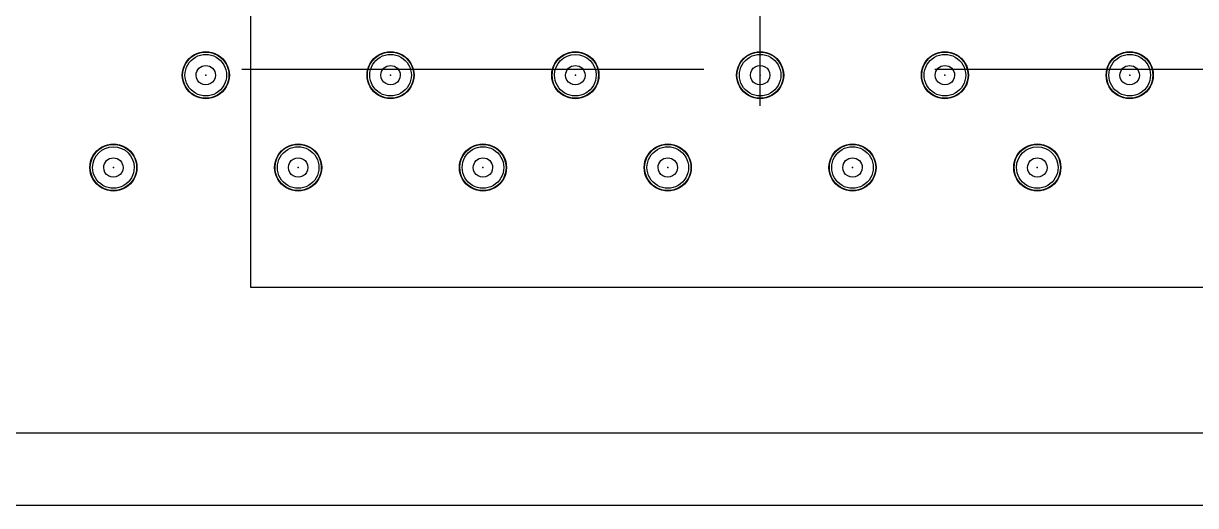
# Model space of a CAD drawing. Header units: millimetres. Extents: x 24815 to 37444, y -10619 to 6020.
# Drawn here: x 34913.79 to 34929.9, y 343.01 to 349.65 of the extents above; entities that cross this region are included whole.
import ezdxf

# ---------------------------------------------------------------- set-up
doc = ezdxf.new("R2010")
doc.units = ezdxf.units.MM
doc.linetypes.add('CENTER1', pattern=[10, 7, -1, 1, -1])
doc.linetypes.add('HIDDENX2', pattern=[19.05, 12.7, -6.35])

# ---------------------------------------------------------------- blocks, each defined once
blk = doc.blocks.new('A$C1A2F53D2')
at = {"color": 4}
for p, q in [((67, 15), (67, -15)), ((64, 7), (64, -7)), ((64, -7), (48, -7))]:
    blk.add_line(p, q, dxfattribs=at)
blk = doc.blocks.new('A$C3CC6408C')
at = {"color": 2, "extrusion": (0, 0, -1)}
for centre, major_axis, start_param, end_param in [((-223.094, -44.48), (-0.229, 0.229), 5.497787, 8.63938), ((-223.094, -44.48), (-0.229, 0.229), 5.497787, 8.63938), ((-218.014, -44.48), (-0.229, 0.229), 5.497787, 8.63938), ((-218.014, -44.48), (-0.229, 0.229), 5.497787, 8.63938), ((-215.474, -44.48), (-0.229, 0.229), 5.497787, 8.63938), ((-215.474, -44.48), (-0.229, 0.229), 5.497787, 8.63938), ((-212.934, -44.48), (-0.229, 0.229), 5.497787, 8.63938), ((-212.934, -44.48), (-0.229, 0.229), 5.497787, 8.63938), ((-210.394, -44.48), (-0.229, 0.229), 5.497787, 8.63938), ((-210.394, -44.48), (-0.229, 0.229), 5.497787, 8.63938), ((-223.094, -44.48), (-0.225, 0.225), 5.497787, 8.63938), ((-223.094, -44.48), (-0.225, 0.225), 5.497787, 8.63938), ((-223.094, -44.48), (-0.202, 0.202), 5.497787, 8.63938), ((-223.094, -44.48), (-0.202, 0.202), 5.497787, 8.63938), ((-223.094, -44.48), (-0.202, 0.202), 5.497787, 8.63938), ((-223.094, -44.48), (-0.202, 0.202), 5.497787, 8.63938), ((-223.094, -44.48), (-0.202, 0.202), 5.497787, 8.63938), ((-223.094, -44.48), (-0.202, 0.202), 5.497787, 8.63938), ((-223.094, -44.48), (-0.202, 0.202), 5.497787, 8.63938), ((-223.094, -44.48), (-0.202, 0.202), 5.497787, 8.63938), ((-223.094, -44.48), (-0.202, 0.202), 5.497787, 8.63938), ((-223.094, -44.48), (-0.202, 0.202), 5.497787, 8.63938), ((-223.094, -44.48), (-0.202, 0.202), 5.497787, 8.63938), ((-220.554, -44.48), (-0.229, 0.229), 5.497787, 8.63938), ((-220.554, -44.48), (-0.229, 0.229), 5.497787, 8.63938), ((-220.554, -44.48), (-0.225, 0.225), 5.497787, 8.63938), ((-220.554, -44.48), (-0.225, 0.225), 5.497787, 8.63938), ((-220.554, -44.48), (-0.202, 0.202), 5.497787, 8.63938), ((-220.554, -44.48), (-0.202, 0.202), 5.497787, 8.63938), ((-220.554, -44.48), (-0.202, 0.202), 5.497787, 8.63938), ((-220.554, -44.48), (-0.202, 0.202), 5.497787, 8.63938), ((-220.554, -44.48), (-0.202, 0.202), 5.497787, 8.63938), ((-220.554, -44.48), (-0.202, 0.202), 5.497787, 8.63938), ((-220.554, -44.48), (-0.202, 0.202), 5.497787, 8.63938), ((-220.554, -44.48), (-0.202, 0.202), 5.497787, 8.63938), ((-220.554, -44.48), (-0.202, 0.202), 5.497787, 8.63938), ((-220.554, -44.48), (-0.202, 0.202), 5.497787, 8.63938), ((-220.554, -44.48), (-0.202, 0.202), 5.497787, 8.63938), ((-218.014, -44.48), (-0.225, 0.225), 5.497787, 8.63938), ((-218.014, -44.48), (-0.225, 0.225), 5.497787, 8.63938), ((-218.014, -44.48), (0.202, 0.202), 3.926991, 7.068583), ((-218.014, -44.48), (0.202, 0.202), 3.926991, 7.068583), ((-218.014, -44.48), (0.202, 0.202), 3.926991, 7.068583), ((-218.014, -44.48), (0.202, 0.202), 3.926991, 7.068583), ((-218.014, -44.48), (0.202, 0.202), 3.926991, 7.068583), ((-218.014, -44.48), (0.202, 0.202), 3.926991, 7.068583), ((-218.014, -44.48), (0.202, 0.202), 3.926991, 7.068583), ((-218.014, -44.48), (0.202, 0.202), 3.926991, 7.068583), ((-218.014, -44.48), (0.202, 0.202), 3.926991, 7.068583), ((-218.014, -44.48), (0.202, 0.202), 3.926991, 7.068583), ((-218.014, -44.48), (0.202, 0.202), 3.926991, 7.068583), ((-215.474, -44.48), (0.225, 0.225), 3.926991, 7.068583), ((-215.474, -44.48), (0.225, 0.225), 3.926991, 7.068583), ((-215.474, -44.48), (-0.202, 0.202), 5.497787, 8.63938), ((-215.474, -44.48), (-0.202, 0.202), 5.497787, 8.63938), ((-215.474, -44.48), (-0.202, 0.202), 5.497787, 8.63938), ((-215.474, -44.48), (-0.202, 0.202), 5.497787, 8.63938), ((-215.474, -44.48), (-0.202, 0.202), 5.497787, 8.63938), ((-215.474, -44.48), (-0.202, 0.202), 5.497787, 8.63938), ((-215.474, -44.48), (-0.202, 0.202), 5.497787, 8.63938), ((-215.474, -44.48), (-0.202, 0.202), 5.497787, 8.63938), ((-215.474, -44.48), (-0.202, 0.202), 5.497787, 8.63938), ((-215.474, -44.48), (-0.202, 0.202), 5.497787, 8.63938), ((-215.474, -44.48), (-0.202, 0.202), 5.497787, 8.63938), ((-212.934, -44.48), (0.225, 0.225), 3.926991, 7.068583), ((-212.934, -44.48), (0.225, 0.225), 3.926991, 7.068583), ((-212.934, -44.48), (-0.202, 0.202), 5.497787, 8.63938), ((-212.934, -44.48), (-0.202, 0.202), 5.497787, 8.63938), ((-212.934, -44.48), (-0.202, 0.202), 5.497787, 8.63938), ((-212.934, -44.48), (-0.202, 0.202), 5.497787, 8.63938), ((-212.934, -44.48), (-0.202, 0.202), 5.497787, 8.63938), ((-212.934, -44.48), (-0.202, 0.202), 5.497787, 8.63938), ((-212.934, -44.48), (-0.202, 0.202), 5.497787, 8.63938), ((-212.934, -44.48), (-0.202, 0.202), 5.497787, 8.63938), ((-212.934, -44.48), (-0.202, 0.202), 5.497787, 8.63938), ((-212.934, -44.48), (-0.202, 0.202), 5.497787, 8.63938), ((-212.934, -44.48), (-0.202, 0.202), 5.497787, 8.63938), ((-210.394, -44.48), (-0.225, 0.225), 5.497787, 8.63938), ((-210.394, -44.48), (-0.225, 0.225), 5.497787, 8.63938), ((-210.394, -44.48), (-0.202, 0.202), 5.497787, 8.63938), ((-210.394, -44.48), (-0.202, 0.202), 5.497787, 8.63938), ((-210.394, -44.48), (-0.202, 0.202), 5.497787, 8.63938), ((-210.394, -44.48), (-0.202, 0.202), 5.497787, 8.63938), ((-210.394, -44.48), (-0.202, 0.202), 5.497787, 8.63938), ((-210.394, -44.48), (-0.202, 0.202), 5.497787, 8.63938), ((-210.394, -44.48), (-0.202, 0.202), 5.497787, 8.63938), ((-210.394, -44.48), (-0.202, 0.202), 5.497787, 8.63938), ((-210.394, -44.48), (-0.202, 0.202), 5.497787, 8.63938), ((-210.394, -44.48), (-0.202, 0.202), 5.497787, 8.63938), ((-210.394, -44.48), (-0.202, 0.202), 5.497787, 8.63938), ((-223.094, -44.48), (0.0943, 0.0943), 3.926991, 7.068583), ((-223.094, -44.48), (0.0943, 0.0943), 3.926991, 7.068583), ((-220.554, -44.48), (0.0943, 0.0943), 3.926991, 7.068583), ((-220.554, -44.48), (0.0943, 0.0943), 3.926991, 7.068583), ((-218.014, -44.48), (0.0943, 0.0943), 3.926991, 7.068583), ((-218.014, -44.48), (0.0943, 0.0943), 3.926991, 7.068583), ((-215.474, -44.48), (-0.0943, 0.0943), 5.497787, 8.63938), ((-215.474, -44.48), (-0.0943, 0.0943), 5.497787, 8.63938), ((-212.934, -44.48), (0.0943, 0.0943), 3.926991, 7.068583), ((-212.934, -44.48), (0.0943, 0.0943), 3.926991, 7.068583), ((-210.394, -44.48), (0.0943, 0.0943), 3.926991, 7.068583), ((-210.394, -44.48), (0.0943, 0.0943), 3.926991, 7.068583), ((-223.094, -44.48), (0.229, 0.229), 0.785398, 3.926991), ((-223.094, -44.48), (0.229, 0.229), 0.785398, 3.926991), ((-223.094, -44.48), (-0.225, 0.225), 2.356194, 5.497787), ((-223.094, -44.48), (-0.225, 0.225), 2.356194, 5.497787), ((-223.094, -44.48), (-0.202, 0.202), 2.356194, 5.497787), ((-223.094, -44.48), (-0.202, 0.202), 2.356194, 5.497787), ((-223.094, -44.48), (-0.202, 0.202), 2.356194, 5.497787), ((-223.094, -44.48), (-0.202, 0.202), 2.356194, 5.497787), ((-223.094, -44.48), (-0.202, 0.202), 2.356194, 5.497787), ((-223.094, -44.48), (-0.202, 0.202), 2.356194, 5.497787), ((-223.094, -44.48), (-0.202, 0.202), 2.356194, 5.497787), ((-223.094, -44.48), (-0.202, 0.202), 2.356194, 5.497787), ((-223.094, -44.48), (-0.202, 0.202), 2.356194, 5.497787), ((-223.094, -44.48), (-0.202, 0.202), 2.356194, 5.497787), ((-223.094, -44.48), (-0.202, 0.202), 2.356194, 5.497787), ((-223.094, -44.48), (0.0943, 0.0943), 0.785398, 3.926991), ((-223.094, -44.48), (0.0943, 0.0943), 0.785398, 3.926991), ((-220.554, -44.48), (0.229, 0.229), 0.785398, 3.926991), ((-220.554, -44.48), (0.229, 0.229), 0.785398, 3.926991), ((-220.554, -44.48), (0.225, 0.225), 0.785398, 3.926991), ((-220.554, -44.48), (0.225, 0.225), 0.785398, 3.926991), ((-220.554, -44.48), (0.202, 0.202), 0.785398, 3.926991), ((-220.554, -44.48), (0.202, 0.202), 0.785398, 3.926991), ((-220.554, -44.48), (0.202, 0.202), 0.785398, 3.926991), ((-220.554, -44.48), (0.202, 0.202), 0.785398, 3.926991), ((-220.554, -44.48), (0.202, 0.202), 0.785398, 3.926991), ((-220.554, -44.48), (0.202, 0.202), 0.785398, 3.926991), ((-220.554, -44.48), (0.202, 0.202), 0.785398, 3.926991), ((-220.554, -44.48), (0.202, 0.202), 0.785398, 3.926991), ((-220.554, -44.48), (0.202, 0.202), 0.785398, 3.926991), ((-220.554, -44.48), (0.202, 0.202), 0.785398, 3.926991), ((-220.554, -44.48), (0.202, 0.202), 0.785398, 3.926991), ((-220.554, -44.48), (0.0943, 0.0943), 0.785398, 3.926991), ((-220.554, -44.48), (0.0943, 0.0943), 0.785398, 3.926991), ((-218.014, -44.48), (0.229, 0.229), 0.785398, 3.926991), ((-218.014, -44.48), (0.229, 0.229), 0.785398, 3.926991), ((-218.014, -44.48), (0.225, 0.225), 0.785398, 3.926991), ((-218.014, -44.48), (0.225, 0.225), 0.785398, 3.926991), ((-218.014, -44.48), (0.202, 0.202), 0.785398, 3.926991), ((-218.014, -44.48), (0.202, 0.202), 0.785398, 3.926991), ((-218.014, -44.48), (0.202, 0.202), 0.785398, 3.926991), ((-218.014, -44.48), (0.202, 0.202), 0.785398, 3.926991), ((-218.014, -44.48), (0.202, 0.202), 0.785398, 3.926991), ((-218.014, -44.48), (0.202, 0.202), 0.785398, 3.926991), ((-218.014, -44.48), (0.202, 0.202), 0.785398, 3.926991), ((-218.014, -44.48), (0.202, 0.202), 0.785398, 3.926991), ((-218.014, -44.48), (0.202, 0.202), 0.785398, 3.926991), ((-218.014, -44.48), (0.202, 0.202), 0.785398, 3.926991), ((-218.014, -44.48), (0.202, 0.202), 0.785398, 3.926991), ((-218.014, -44.48), (-0.0943, 0.0943), 2.356194, 5.497787), ((-218.014, -44.48), (-0.0943, 0.0943), 2.356194, 5.497787), ((-215.474, -44.48), (0.229, 0.229), 0.785398, 3.926991), ((-215.474, -44.48), (0.229, 0.229), 0.785398, 3.926991), ((-215.474, -44.48), (0.225, 0.225), 0.785398, 3.926991), ((-215.474, -44.48), (0.225, 0.225), 0.785398, 3.926991), ((-215.474, -44.48), (0.202, 0.202), 0.785398, 3.926991), ((-215.474, -44.48), (0.202, 0.202), 0.785398, 3.926991), ((-215.474, -44.48), (0.202, 0.202), 0.785398, 3.926991), ((-215.474, -44.48), (0.202, 0.202), 0.785398, 3.926991), ((-215.474, -44.48), (0.202, 0.202), 0.785398, 3.926991), ((-215.474, -44.48), (0.202, 0.202), 0.785398, 3.926991), ((-215.474, -44.48), (0.202, 0.202), 0.785398, 3.926991), ((-215.474, -44.48), (0.202, 0.202), 0.785398, 3.926991), ((-215.474, -44.48), (0.202, 0.202), 0.785398, 3.926991), ((-215.474, -44.48), (0.202, 0.202), 0.785398, 3.926991), ((-215.474, -44.48), (0.202, 0.202), 0.785398, 3.926991), ((-215.474, -44.48), (0.0943, 0.0943), 0.785398, 3.926991), ((-215.474, -44.48), (0.0943, 0.0943), 0.785398, 3.926991), ((-212.934, -44.48), (0.229, 0.229), 0.785398, 3.926991), ((-212.934, -44.48), (0.229, 0.229), 0.785398, 3.926991), ((-212.934, -44.48), (-0.225, 0.225), 2.356194, 5.497787), ((-212.934, -44.48), (-0.225, 0.225), 2.356194, 5.497787), ((-212.934, -44.48), (-0.202, 0.202), 2.356194, 5.497787), ((-212.934, -44.48), (-0.202, 0.202), 2.356194, 5.497787), ((-212.934, -44.48), (-0.202, 0.202), 2.356194, 5.497787), ((-212.934, -44.48), (-0.202, 0.202), 2.356194, 5.497787), ((-212.934, -44.48), (-0.202, 0.202), 2.356194, 5.497787), ((-212.934, -44.48), (-0.202, 0.202), 2.356194, 5.497787), ((-212.934, -44.48), (-0.202, 0.202), 2.356194, 5.497787), ((-212.934, -44.48), (-0.202, 0.202), 2.356194, 5.497787), ((-212.934, -44.48), (-0.202, 0.202), 2.356194, 5.497787), ((-212.934, -44.48), (-0.202, 0.202), 2.356194, 5.497787), ((-212.934, -44.48), (-0.202, 0.202), 2.356194, 5.497787), ((-212.934, -44.48), (0.0943, 0.0943), 0.785398, 3.926991), ((-212.934, -44.48), (0.0943, 0.0943), 0.785398, 3.926991), ((-210.394, -44.48), (0.229, 0.229), 0.785398, 3.926991), ((-210.394, -44.48), (0.229, 0.229), 0.785398, 3.926991), ((-210.394, -44.48), (-0.225, 0.225), 2.356194, 5.497787), ((-210.394, -44.48), (-0.225, 0.225), 2.356194, 5.497787), ((-210.394, -44.48), (-0.202, 0.202), 2.356194, 5.497787), ((-210.394, -44.48), (-0.202, 0.202), 2.356194, 5.497787), ((-210.394, -44.48), (-0.202, 0.202), 2.356194, 5.497787), ((-210.394, -44.48), (-0.202, 0.202), 2.356194, 5.497787), ((-210.394, -44.48), (-0.202, 0.202), 2.356194, 5.497787), ((-210.394, -44.48), (-0.202, 0.202), 2.356194, 5.497787), ((-210.394, -44.48), (-0.202, 0.202), 2.356194, 5.497787), ((-210.394, -44.48), (-0.202, 0.202), 2.356194, 5.497787), ((-210.394, -44.48), (-0.202, 0.202), 2.356194, 5.497787), ((-210.394, -44.48), (-0.202, 0.202), 2.356194, 5.497787), ((-210.394, -44.48), (-0.202, 0.202), 2.356194, 5.497787), ((-210.394, -44.48), (0.0943, 0.0943), 0.785398, 3.926991), ((-210.394, -44.48), (0.0943, 0.0943), 0.785398, 3.926991), ((-224.364, -45.75), (-0.229, 0.229), 5.497787, 8.63938), ((-224.364, -45.75), (-0.229, 0.229), 5.497787, 8.63938), ((-224.364, -45.75), (-0.225, 0.225), 5.497787, 8.63938), ((-224.364, -45.75), (-0.225, 0.225), 5.497787, 8.63938), ((-221.824, -45.75), (-0.229, 0.229), 5.497787, 8.63938), ((-221.824, -45.75), (-0.229, 0.229), 5.497787, 8.63938), ((-221.824, -45.75), (0.225, 0.225), 3.926991, 7.068583), ((-221.824, -45.75), (0.225, 0.225), 3.926991, 7.068583), ((-219.284, -45.75), (-0.229, 0.229), 5.497787, 8.63938), ((-219.284, -45.75), (-0.229, 0.229), 5.497787, 8.63938), ((-219.284, -45.75), (0.225, 0.225), 3.926991, 7.068583), ((-219.284, -45.75), (0.225, 0.225), 3.926991, 7.068583), ((-216.744, -45.75), (-0.229, 0.229), 5.497787, 8.63938), ((-216.744, -45.75), (-0.229, 0.229), 5.497787, 8.63938), ((-216.744, -45.75), (-0.225, 0.225), 5.497787, 8.63938), ((-216.744, -45.75), (-0.225, 0.225), 5.497787, 8.63938), ((-214.204, -45.75), (-0.229, 0.229), 5.497787, 8.63938), ((-214.204, -45.75), (-0.229, 0.229), 5.497787, 8.63938), ((-214.204, -45.75), (-0.225, 0.225), 5.497787, 8.63938), ((-214.204, -45.75), (-0.225, 0.225), 5.497787, 8.63938), ((-211.664, -45.75), (-0.229, 0.229), 5.497787, 8.63938), ((-211.664, -45.75), (-0.229, 0.229), 5.497787, 8.63938), ((-211.664, -45.75), (-0.225, 0.225), 5.497787, 8.63938), ((-211.664, -45.75), (-0.225, 0.225), 5.497787, 8.63938), ((-224.364, -45.75), (0.202, 0.202), 3.926991, 7.068583), ((-224.364, -45.75), (0.202, 0.202), 3.926991, 7.068583), ((-224.364, -45.75), (0.202, 0.202), 3.926991, 7.068583), ((-224.364, -45.75), (0.202, 0.202), 3.926991, 7.068583), ((-224.364, -45.75), (0.202, 0.202), 3.926991, 7.068583), ((-224.364, -45.75), (0.202, 0.202), 3.926991, 7.068583), ((-224.364, -45.75), (0.202, 0.202), 3.926991, 7.068583), ((-224.364, -45.75), (0.202, 0.202), 3.926991, 7.068583), ((-224.364, -45.75), (0.202, 0.202), 3.926991, 7.068583), ((-224.364, -45.75), (0.202, 0.202), 3.926991, 7.068583), ((-224.364, -45.75), (0.202, 0.202), 3.926991, 7.068583), ((-221.824, -45.75), (-0.202, 0.202), 5.497787, 8.63938), ((-221.824, -45.75), (-0.202, 0.202), 5.497787, 8.63938), ((-221.824, -45.75), (-0.202, 0.202), 5.497787, 8.63938), ((-221.824, -45.75), (-0.202, 0.202), 5.497787, 8.63938), ((-221.824, -45.75), (-0.202, 0.202), 5.497787, 8.63938), ((-221.824, -45.75), (-0.202, 0.202), 5.497787, 8.63938), ((-221.824, -45.75), (-0.202, 0.202), 5.497787, 8.63938), ((-221.824, -45.75), (-0.202, 0.202), 5.497787, 8.63938), ((-221.824, -45.75), (-0.202, 0.202), 5.497787, 8.63938), ((-221.824, -45.75), (-0.202, 0.202), 5.497787, 8.63938), ((-221.824, -45.75), (-0.202, 0.202), 5.497787, 8.63938), ((-219.284, -45.75), (-0.202, 0.202), 5.497787, 8.63938), ((-219.284, -45.75), (-0.202, 0.202), 5.497787, 8.63938), ((-219.284, -45.75), (-0.202, 0.202), 5.497787, 8.63938), ((-219.284, -45.75), (-0.202, 0.202), 5.497787, 8.63938), ((-219.284, -45.75), (-0.202, 0.202), 5.497787, 8.63938), ((-219.284, -45.75), (-0.202, 0.202), 5.497787, 8.63938), ((-219.284, -45.75), (-0.202, 0.202), 5.497787, 8.63938), ((-219.284, -45.75), (-0.202, 0.202), 5.497787, 8.63938), ((-219.284, -45.75), (-0.202, 0.202), 5.497787, 8.63938), ((-219.284, -45.75), (-0.202, 0.202), 5.497787, 8.63938), ((-219.284, -45.75), (-0.202, 0.202), 5.497787, 8.63938), ((-216.744, -45.75), (-0.202, 0.202), 5.497787, 8.63938), ((-216.744, -45.75), (-0.202, 0.202), 5.497787, 8.63938), ((-216.744, -45.75), (-0.202, 0.202), 5.497787, 8.63938), ((-216.744, -45.75), (-0.202, 0.202), 5.497787, 8.63938), ((-216.744, -45.75), (-0.202, 0.202), 5.497787, 8.63938), ((-216.744, -45.75), (-0.202, 0.202), 5.497787, 8.63938), ((-216.744, -45.75), (-0.202, 0.202), 5.497787, 8.63938), ((-216.744, -45.75), (-0.202, 0.202), 5.497787, 8.63938), ((-216.744, -45.75), (-0.202, 0.202), 5.497787, 8.63938), ((-216.744, -45.75), (-0.202, 0.202), 5.497787, 8.63938), ((-216.744, -45.75), (-0.202, 0.202), 5.497787, 8.63938), ((-214.204, -45.75), (-0.202, 0.202), 5.497787, 8.63938), ((-214.204, -45.75), (-0.202, 0.202), 5.497787, 8.63938), ((-214.204, -45.75), (-0.202, 0.202), 5.497787, 8.63938), ((-214.204, -45.75), (-0.202, 0.202), 5.497787, 8.63938), ((-214.204, -45.75), (-0.202, 0.202), 5.497787, 8.63938), ((-214.204, -45.75), (-0.202, 0.202), 5.497787, 8.63938), ((-214.204, -45.75), (-0.202, 0.202), 5.497787, 8.63938), ((-214.204, -45.75), (-0.202, 0.202), 5.497787, 8.63938), ((-214.204, -45.75), (-0.202, 0.202), 5.497787, 8.63938), ((-214.204, -45.75), (-0.202, 0.202), 5.497787, 8.63938), ((-214.204, -45.75), (-0.202, 0.202), 5.497787, 8.63938), ((-211.664, -45.75), (0.202, 0.202), 3.926991, 7.068583), ((-211.664, -45.75), (0.202, 0.202), 3.926991, 7.068583), ((-211.664, -45.75), (0.202, 0.202), 3.926991, 7.068583), ((-211.664, -45.75), (0.202, 0.202), 3.926991, 7.068583), ((-211.664, -45.75), (0.202, 0.202), 3.926991, 7.068583), ((-211.664, -45.75), (0.202, 0.202), 3.926991, 7.068583), ((-211.664, -45.75), (0.202, 0.202), 3.926991, 7.068583), ((-211.664, -45.75), (0.202, 0.202), 3.926991, 7.068583), ((-211.664, -45.75), (0.202, 0.202), 3.926991, 7.068583), ((-211.664, -45.75), (0.202, 0.202), 3.926991, 7.068583), ((-211.664, -45.75), (0.202, 0.202), 3.926991, 7.068583), ((-224.364, -45.75), (0.229, 0.229), 0.785398, 3.926991), ((-224.364, -45.75), (0.229, 0.229), 0.785398, 3.926991), ((-224.364, -45.75), (0.225, 0.225), 0.785398, 3.926991), ((-224.364, -45.75), (0.225, 0.225), 0.785398, 3.926991), ((-224.364, -45.75), (0.202, 0.202), 0.785398, 3.926991), ((-224.364, -45.75), (0.202, 0.202), 0.785398, 3.926991), ((-224.364, -45.75), (0.202, 0.202), 0.785398, 3.926991), ((-224.364, -45.75), (0.202, 0.202), 0.785398, 3.926991), ((-224.364, -45.75), (0.202, 0.202), 0.785398, 3.926991), ((-224.364, -45.75), (0.202, 0.202), 0.785398, 3.926991), ((-224.364, -45.75), (0.202, 0.202), 0.785398, 3.926991), ((-224.364, -45.75), (0.202, 0.202), 0.785398, 3.926991), ((-224.364, -45.75), (0.202, 0.202), 0.785398, 3.926991), ((-224.364, -45.75), (0.202, 0.202), 0.785398, 3.926991), ((-224.364, -45.75), (0.202, 0.202), 0.785398, 3.926991), ((-224.364, -45.75), (0.0943, 0.0943), 3.926991, 7.068583), ((-224.364, -45.75), (0.0943, 0.0943), 3.926991, 7.068583), ((-224.364, -45.75), (-0.0943, 0.0943), 2.356194, 5.497787), ((-224.364, -45.75), (-0.0943, 0.0943), 2.356194, 5.497787), ((-221.824, -45.75), (0.229, 0.229), 0.785398, 3.926991), ((-221.824, -45.75), (0.229, 0.229), 0.785398, 3.926991), ((-221.824, -45.75), (0.225, 0.225), 0.785398, 3.926991), ((-221.824, -45.75), (0.225, 0.225), 0.785398, 3.926991), ((-221.824, -45.75), (0.202, 0.202), 0.785398, 3.926991), ((-221.824, -45.75), (0.202, 0.202), 0.785398, 3.926991), ((-221.824, -45.75), (0.202, 0.202), 0.785398, 3.926991), ((-221.824, -45.75), (0.202, 0.202), 0.785398, 3.926991), ((-221.824, -45.75), (0.202, 0.202), 0.785398, 3.926991), ((-221.824, -45.75), (0.202, 0.202), 0.785398, 3.926991), ((-221.824, -45.75), (0.202, 0.202), 0.785398, 3.926991), ((-221.824, -45.75), (0.202, 0.202), 0.785398, 3.926991), ((-221.824, -45.75), (0.202, 0.202), 0.785398, 3.926991), ((-221.824, -45.75), (0.202, 0.202), 0.785398, 3.926991), ((-221.824, -45.75), (0.202, 0.202), 0.785398, 3.926991), ((-221.824, -45.75), (-0.0943, 0.0943), 5.497787, 8.63938), ((-221.824, -45.75), (-0.0943, 0.0943), 5.497787, 8.63938), ((-221.824, -45.75), (0.0943, 0.0943), 0.785398, 3.926991), ((-221.824, -45.75), (0.0943, 0.0943), 0.785398, 3.926991), ((-219.284, -45.75), (0.229, 0.229), 0.785398, 3.926991), ((-219.284, -45.75), (0.229, 0.229), 0.785398, 3.926991), ((-219.284, -45.75), (-0.225, 0.225), 2.356194, 5.497787), ((-219.284, -45.75), (-0.225, 0.225), 2.356194, 5.497787), ((-219.284, -45.75), (-0.202, 0.202), 2.356194, 5.497787), ((-219.284, -45.75), (-0.202, 0.202), 2.356194, 5.497787), ((-219.284, -45.75), (-0.202, 0.202), 2.356194, 5.497787), ((-219.284, -45.75), (-0.202, 0.202), 2.356194, 5.497787), ((-219.284, -45.75), (-0.202, 0.202), 2.356194, 5.497787), ((-219.284, -45.75), (-0.202, 0.202), 2.356194, 5.497787), ((-219.284, -45.75), (-0.202, 0.202), 2.356194, 5.497787), ((-219.284, -45.75), (-0.202, 0.202), 2.356194, 5.497787), ((-219.284, -45.75), (-0.202, 0.202), 2.356194, 5.497787), ((-219.284, -45.75), (-0.202, 0.202), 2.356194, 5.497787), ((-219.284, -45.75), (-0.202, 0.202), 2.356194, 5.497787), ((-219.284, -45.75), (0.0943, 0.0943), 3.926991, 7.068583), ((-219.284, -45.75), (0.0943, 0.0943), 3.926991, 7.068583), ((-219.284, -45.75), (0.0943, 0.0943), 0.785398, 3.926991), ((-219.284, -45.75), (0.0943, 0.0943), 0.785398, 3.926991), ((-216.744, -45.75), (0.229, 0.229), 0.785398, 3.926991), ((-216.744, -45.75), (0.229, 0.229), 0.785398, 3.926991), ((-216.744, -45.75), (-0.225, 0.225), 2.356194, 5.497787), ((-216.744, -45.75), (-0.225, 0.225), 2.356194, 5.497787), ((-216.744, -45.75), (-0.202, 0.202), 2.356194, 5.497787), ((-216.744, -45.75), (-0.202, 0.202), 2.356194, 5.497787), ((-216.744, -45.75), (-0.202, 0.202), 2.356194, 5.497787), ((-216.744, -45.75), (-0.202, 0.202), 2.356194, 5.497787), ((-216.744, -45.75), (-0.202, 0.202), 2.356194, 5.497787), ((-216.744, -45.75), (-0.202, 0.202), 2.356194, 5.497787), ((-216.744, -45.75), (-0.202, 0.202), 2.356194, 5.497787), ((-216.744, -45.75), (-0.202, 0.202), 2.356194, 5.497787), ((-216.744, -45.75), (-0.202, 0.202), 2.356194, 5.497787), ((-216.744, -45.75), (-0.202, 0.202), 2.356194, 5.497787), ((-216.744, -45.75), (-0.202, 0.202), 2.356194, 5.497787), ((-216.744, -45.75), (0.0943, 0.0943), 3.926991, 7.068583), ((-216.744, -45.75), (0.0943, 0.0943), 3.926991, 7.068583), ((-216.744, -45.75), (0.0943, 0.0943), 0.785398, 3.926991), ((-216.744, -45.75), (0.0943, 0.0943), 0.785398, 3.926991), ((-214.204, -45.75), (0.229, 0.229), 0.785398, 3.926991), ((-214.204, -45.75), (0.229, 0.229), 0.785398, 3.926991), ((-214.204, -45.75), (0.225, 0.225), 0.785398, 3.926991), ((-214.204, -45.75), (0.225, 0.225), 0.785398, 3.926991), ((-214.204, -45.75), (0.202, 0.202), 0.785398, 3.926991), ((-214.204, -45.75), (0.202, 0.202), 0.785398, 3.926991), ((-214.204, -45.75), (0.202, 0.202), 0.785398, 3.926991), ((-214.204, -45.75), (0.202, 0.202), 0.785398, 3.926991), ((-214.204, -45.75), (0.202, 0.202), 0.785398, 3.926991), ((-214.204, -45.75), (0.202, 0.202), 0.785398, 3.926991), ((-214.204, -45.75), (0.202, 0.202), 0.785398, 3.926991), ((-214.204, -45.75), (0.202, 0.202), 0.785398, 3.926991), ((-214.204, -45.75), (0.202, 0.202), 0.785398, 3.926991), ((-214.204, -45.75), (0.202, 0.202), 0.785398, 3.926991), ((-214.204, -45.75), (0.202, 0.202), 0.785398, 3.926991), ((-214.204, -45.75), (0.0943, 0.0943), 3.926991, 7.068583), ((-214.204, -45.75), (0.0943, 0.0943), 3.926991, 7.068583), ((-214.204, -45.75), (0.0943, 0.0943), 0.785398, 3.926991), ((-214.204, -45.75), (0.0943, 0.0943), 0.785398, 3.926991), ((-211.664, -45.75), (0.229, 0.229), 0.785398, 3.926991), ((-211.664, -45.75), (0.229, 0.229), 0.785398, 3.926991), ((-211.664, -45.75), (0.225, 0.225), 0.785398, 3.926991), ((-211.664, -45.75), (0.225, 0.225), 0.785398, 3.926991), ((-211.664, -45.75), (0.202, 0.202), 0.785398, 3.926991), ((-211.664, -45.75), (0.202, 0.202), 0.785398, 3.926991), ((-211.664, -45.75), (0.202, 0.202), 0.785398, 3.926991), ((-211.664, -45.75), (0.202, 0.202), 0.785398, 3.926991), ((-211.664, -45.75), (0.202, 0.202), 0.785398, 3.926991), ((-211.664, -45.75), (0.202, 0.202), 0.785398, 3.926991), ((-211.664, -45.75), (0.202, 0.202), 0.785398, 3.926991), ((-211.664, -45.75), (0.202, 0.202), 0.785398, 3.926991), ((-211.664, -45.75), (0.202, 0.202), 0.785398, 3.926991), ((-211.664, -45.75), (0.202, 0.202), 0.785398, 3.926991), ((-211.664, -45.75), (0.202, 0.202), 0.785398, 3.926991), ((-211.664, -45.75), (0.0943, 0.0943), 3.926991, 7.068583), ((-211.664, -45.75), (0.0943, 0.0943), 3.926991, 7.068583), ((-211.664, -45.75), (-0.0943, 0.0943), 2.356194, 5.497787), ((-211.664, -45.75), (-0.0943, 0.0943), 2.356194, 5.497787)]:
    blk.add_ellipse(centre, major_axis=major_axis, ratio=1, start_param=start_param, end_param=end_param, dxfattribs=at)
at = {"color": 2}
for p in [(-223.094, -44.48), (-220.554, -44.48), (-218.014, -44.48), (-215.474, -44.48), (-212.934, -44.48), (-210.394, -44.48), (-224.364, -45.75), (-221.824, -45.75), (-219.284, -45.75), (-216.744, -45.75), (-214.204, -45.75), (-211.664, -45.75)]:
    blk.add_point(p, dxfattribs=at)
blk = doc.blocks.new('A$C5A2C6DAD')
at = {"linetype": 'HIDDENX2', "ltscale": 0.5}
blk.add_line((3, -79.5), (-147.005, -79.5), dxfattribs=at)
blk = doc.blocks.new('A$C43293707')
at = {"linetype": 'CENTER1'}
blk.add_line((0, -5.5), (0, 5.5), dxfattribs=at)
at = {"color": 1}
blk.add_lwpolyline([(-20.5, -10), (209.5, -10), (209.5, 10), (-20.5, 10)], close=True, dxfattribs=at)
blk = doc.blocks.new('A$C2A0E6E33')
for name, p in [('A$C5A2C6DAD', (197, 0)), ('A$C3CC6408C', (311.474, -35.1)), ('A$C43293707', (96, -74.5))]:
    blk.add_blockref(name, p)
at = {"rotation": 270}
blk.add_blockref('A$C1A2F53D2', (96, -18.5), dxfattribs=at)
blk = doc.blocks.new('A$C5DC13BC3')
blk.add_blockref('A$C2A0E6E33', (-347, -418.5))

msp = doc.modelspace()

# ---------------------------------------------------------------- block references
msp.add_blockref('A$C5DC13BC3', (35174.91675, 847.01411))

doc.saveas('drawing.dxf')
